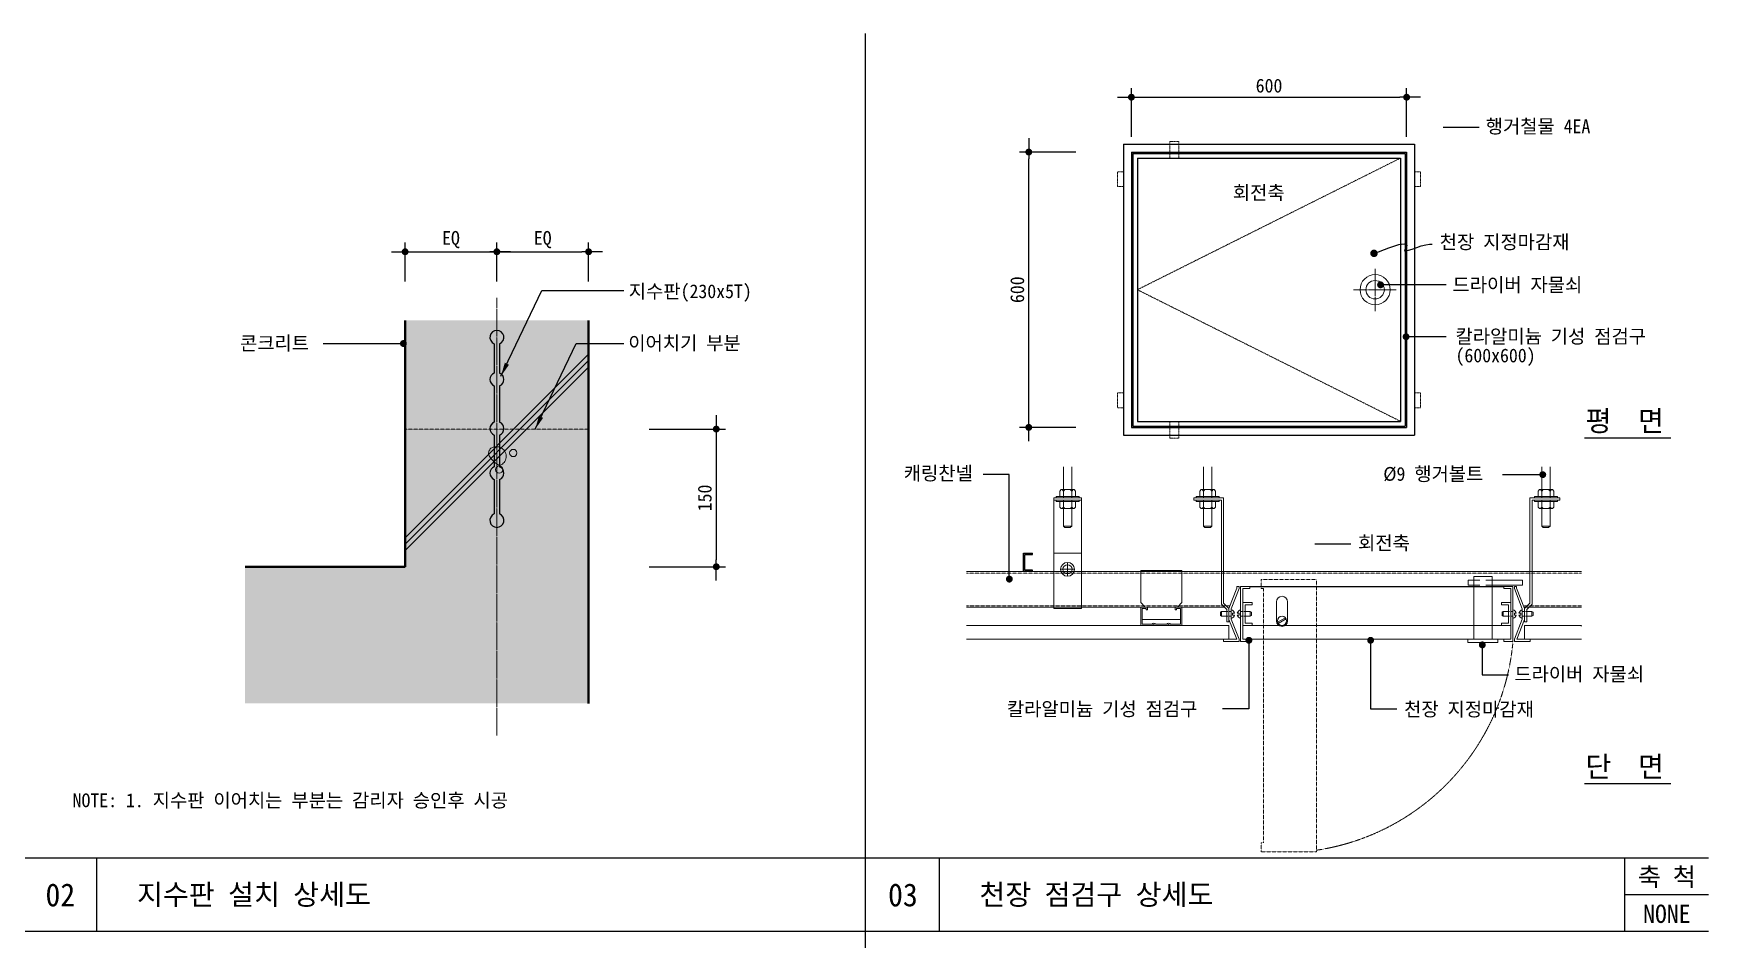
# Model space of a CAD drawing. Header units: millimetres. Extents: x 209 to 75467, y 6568 to 12199.
# Drawn here: x 37505 to 41156, y 10225 to 12199 of the extents above; entities that cross this region are included whole.
import ezdxf
from ezdxf.enums import TextEntityAlignment as Align

# ---------------------------------------------------------------- set-up
doc = ezdxf.new("R2010")
doc.units = ezdxf.units.MM
doc.header["$MEASUREMENT"] = 0
for name, pattern in [('CEN', [62, 60, -1, 0, -1]), ('HID', [2, 1.1, -0.9]), ('HIDDEN', [0.375, 0.25, -0.125])]:
    doc.linetypes.add(name, pattern=pattern)
doc.layers.get('0').update_dxf_attribs({"linetype": 'CONTINUOUS'})
for name, color, linetype, lineweight in [('A-CEXM-FINL', 6, 'CONTINUOUS', 20), ('A-CEXS-FRAM', 8, 'CONTINUOUS', 18), ('A-CNTL', 1, 'CEN', 15), ('A-CONC-LIN1', 2, 'CONTINUOUS', 40), ('A-DIMS', 7, 'CONTINUOUS', 25), ('A-DWXK-OPEN', 1, 'HID', 15), ('A-ELEV-LIN2', 7, 'CONTINUOUS', 25), ('A-ELEV-LIN3', 8, 'CONTINUOUS', 18), ('A-MKXS-LEAD', 7, 'CONTINUOUS', 25), ('A-MKXS-TEXT1', 3, 'CONTINUOUS', 25), ('A-MKXX-SYMB', 7, 'CONTINUOUS', 25), ('A-XXXX-HATC', 8, 'CONTINUOUS', 18), ('A-XXXX-HID', 8, 'HIDDEN', 18), ('A-XXXX-STL', 3, 'CONTINUOUS', 25), ('A-XXXX-SYMB', 7, 'CONTINUOUS', 25), ('A-XXXX-TABL', 7, 'CONTINUOUS', 25), ('A-XXXX-TXT1', 3, 'CONTINUOUS', 25)]:
    doc.layers.add(name, color=color, linetype=linetype, lineweight=lineweight)
doc.layers.add('A-XXXX-SOLD', color=252, linetype='CONTINUOUS')
doc.layers.add('CA-ANNO-TEXT', color=3, linetype='CONTINUOUS')
doc.styles.add('HY울릉도L', font='H2GTRE.TTF')
doc.styles.add('돋움체', font='')
doc.styles.get('돋움체').set_extended_font_data('DotumChe')
doc.dimstyles.new('CDIM', dxfattribs={"dimtxt": 3, "dimasz": 1.5, "dimexe": 2, "dimexo": 1, "dimgap": 1, "dimtad": 1, "dimdec": 0, "dimrnd": 0.5, "dimzin": 0, "dimdsep": 32, "dimlunit": 6, "dimtxsty": 'HY울릉도L', "dimblk1": '_CIDOT', "dimblk2": '_CIDOT', "dimsah": 1, "dimcen": 5.5, "dimclrd": 2, "dimclre": 2, "dimclrt": 7, "dimadec": 0, "dimazin": 0, "dimtfac": 1, "dimtdec": 0, "dimtix": 1, "dimtmove": 2, "dimatfit": 1, "dimldrblk": '_CIDOT', "dimfxl": 1, "dimtolj": 1, "dimtzin": 0, "dimlwd": -1, "dimarcsym": 0})

# ---------------------------------------------------------------- blocks, each defined once
blk = doc.blocks.new('_CIDOT')
at = {"color": 0, "linetype": 'ByBlock'}
blk.add_line((2, 0), (-1, 0), dxfattribs=at)
at = {"color": 0, "linetype": 'ByBlock', "const_width": 0.5}
blk.add_lwpolyline([(-0.25, 0, 1), (0.25, 0, 1)], format="xyb", close=True, dxfattribs=at)
blk = doc.blocks.new('*D159')
at = {"layer": 'A-DIMS', "lineweight": -2, "transparency": 16777216}
for p, q in [((38315.3, 11658.7), (38315.3, 11743.2)), ((38515.3, 11658.7), (38515.3, 11743.2))]:
    blk.add_line(p, q, dxfattribs=at)
at = {"layer": 'A-DIMS', "transparency": 16777216}
blk.add_line((38330.3, 11723.2), (38500.3, 11723.2), dxfattribs=at)
at = {"layer": 'A-DIMS', "transparency": 16777216, "xscale": 15, "yscale": 15, "zscale": 15, "rotation": 180}
blk.add_blockref('_CIDOT', (38315.3, 11723.2), dxfattribs=at)
at = {"layer": 'A-DIMS', "transparency": 16777216, "xscale": 15, "yscale": 15, "zscale": 15}
blk.add_blockref('_CIDOT', (38515.3, 11723.2), dxfattribs=at)
at = {"layer": 'A-DIMS', "color": 3, "transparency": 16777216, "insert": (38415.3, 11749.6), "char_height": 30, "attachment_point": 5, "style": '돋움체'}
blk.add_mtext('\\A1;EQ', dxfattribs=at)
blk = doc.blocks.new('*D160')
at = {"layer": 'A-DIMS', "lineweight": -2, "transparency": 16777216}
for p, q in [((38515.3, 11658.7), (38515.3, 11743.2)), ((38715.3, 11658.7), (38715.3, 11743.2))]:
    blk.add_line(p, q, dxfattribs=at)
at = {"layer": 'A-DIMS', "transparency": 16777216}
blk.add_line((38530.3, 11723.2), (38700.3, 11723.2), dxfattribs=at)
at = {"layer": 'A-DIMS', "transparency": 16777216, "xscale": 15, "yscale": 15, "zscale": 15, "rotation": 180}
blk.add_blockref('_CIDOT', (38515.3, 11723.2), dxfattribs=at)
at = {"layer": 'A-DIMS', "transparency": 16777216, "xscale": 15, "yscale": 15, "zscale": 15}
blk.add_blockref('_CIDOT', (38715.3, 11723.2), dxfattribs=at)
at = {"layer": 'A-DIMS', "color": 3, "transparency": 16777216, "insert": (38615.3, 11749.6), "char_height": 30, "attachment_point": 5, "style": '돋움체'}
blk.add_mtext('\\A1;EQ', dxfattribs=at)
blk = doc.blocks.new('*D161')
at = {"layer": 'A-DIMS', "lineweight": -2, "transparency": 16777216}
for p, q in [((38847.2, 11336.8), (39013.6, 11336.8)), ((38847.2, 11036.8), (39013.6, 11036.8))]:
    blk.add_line(p, q, dxfattribs=at)
at = {"layer": 'A-DIMS', "transparency": 16777216}
blk.add_line((38993.6, 11321.8), (38993.6, 11051.8), dxfattribs=at)
at = {"layer": 'A-DIMS', "transparency": 16777216, "xscale": 15, "yscale": 15, "zscale": 15}
for p, rotation in [((38993.6, 11336.8), 90), ((38993.6, 11036.8), 270)]:
    blk.add_blockref('_CIDOT', p, dxfattribs=dict(at, rotation=rotation))
at = {"layer": 'A-DIMS', "color": 3, "transparency": 16777216, "insert": (38968.6, 11186.8), "char_height": 30, "attachment_point": 5, "rotation": 90, "style": '돋움체'}
blk.add_mtext('\\A1;150', dxfattribs=at)
blk = doc.blocks.new('*D162')
at = {"layer": 'A-DIMS', "lineweight": -2, "transparency": 16777216}
for p, q in [((39898.5, 11973.3), (39898.5, 12080)), ((40498.5, 11973.3), (40498.5, 12080))]:
    blk.add_line(p, q, dxfattribs=at)
at = {"layer": 'A-DIMS', "transparency": 16777216}
blk.add_line((39913.5, 12060), (40483.5, 12060), dxfattribs=at)
at = {"layer": 'A-DIMS', "transparency": 16777216, "xscale": 15, "yscale": 15, "zscale": 15, "rotation": 180}
blk.add_blockref('_CIDOT', (39898.5, 12060), dxfattribs=at)
at = {"layer": 'A-DIMS', "transparency": 16777216, "xscale": 15, "yscale": 15, "zscale": 15}
blk.add_blockref('_CIDOT', (40498.5, 12060), dxfattribs=at)
at = {"layer": 'A-DIMS', "color": 3, "transparency": 16777216, "insert": (40198.5, 12085), "char_height": 30, "attachment_point": 5, "style": '돋움체'}
blk.add_mtext('\\A1;600', dxfattribs=at)
blk = doc.blocks.new('*D163')
at = {"layer": 'A-DIMS', "lineweight": -2, "transparency": 16777216}
for p, q in [((39777.5, 11940.5), (39654.8, 11940.5)), ((39777.5, 11340.5), (39654.8, 11340.5))]:
    blk.add_line(p, q, dxfattribs=at)
at = {"layer": 'A-DIMS', "transparency": 16777216}
blk.add_line((39674.8, 11355.5), (39674.8, 11925.5), dxfattribs=at)
at = {"layer": 'A-DIMS', "transparency": 16777216, "xscale": 15, "yscale": 15, "zscale": 15}
for p, rotation in [((39674.8, 11940.5), 90), ((39674.8, 11340.5), 270)]:
    blk.add_blockref('_CIDOT', p, dxfattribs=dict(at, rotation=rotation))
at = {"layer": 'A-DIMS', "color": 3, "transparency": 16777216, "insert": (39649.8, 11640.5), "char_height": 30, "attachment_point": 5, "rotation": 90, "style": '돋움체'}
blk.add_mtext('\\A1;600', dxfattribs=at)

msp = doc.modelspace()

# ---------------------------------------------------------------- hatches: boundary and pattern name
at = {"layer": 'A-XXXX-SOLD'}
msp.add_hatch(color=256, dxfattribs=at).paths.add_polyline_path([(38715.3, 10739.1), (37966.6, 10739.1), (37966.6, 11036.8), (38315.3, 11036.8), (38315.3, 11573.6), (38715.3, 11573.6)])

# ---------------------------------------------------------------- linework, layer by layer
at = {"layer": 'A-CEXM-FINL'}
for p, q in [((40034.5, 11186.7), (40034.5, 11181.7)), ((40034.5, 11186.7), (40099.6, 11186.7)), ((40034.5, 11181.7), (40094.6, 11181.7)), ((40094.6, 10955.2), (40094.6, 11181.7)), ((40099.6, 10957.3), (40099.6, 11186.7)), ((40767, 10957.3), (40767, 11186.7)), ((40832.1, 11186.7), (40767, 11186.7)), ((40772, 10955.2), (40772, 11181.7)), ((40832.1, 11181.7), (40772, 11181.7)), ((40832.1, 11186.7), (40832.1, 11181.7)), ((40128.3, 10994.1), (40133.3, 10994.1)), ((40128.3, 10989.8), (40128.3, 10994.1)), ((40133.3, 10989.1), (40133.3, 10994.1)), ((40136.3, 10994.1), (40156.4, 10994.1)), ((40136.3, 10873.7), (40136.3, 10994.1)), ((40156.4, 10994.1), (40156.4, 10989.1)), ((40632.3, 11007.7), (40632.3, 10996.6)), ((40632.3, 11007.7), (40657.9, 11007.7)), ((40632.3, 10996.6), (40657.9, 10996.6)), ((40644.6, 11015.5), (40684.7, 11015.5)), ((40644.6, 10878.7), (40644.6, 11015.5)), ((40671.2, 11007.7), (40750.8, 11007.7)), ((40671.2, 10996.6), (40750.8, 10996.6)), ((40684.7, 10878.7), (40684.7, 11015.5)), ((40710.2, 10994.1), (40710.2, 10989.1)), ((40710.2, 10994.1), (40730.3, 10994.1)), ((40730.3, 10994.1), (40710.2, 10994.1)), ((40730.3, 10873.7), (40730.3, 10994.1)), ((40738.3, 10994.1), (40733.3, 10994.1)), ((40733.3, 10989.1), (40733.3, 10994.1)), ((40733.3, 10994.1), (40738.3, 10994.1)), ((40738.3, 10989.8), (40738.3, 10994.1)), ((40750.8, 11007.7), (40750.8, 10996.6)), ((40106.2, 10943.6), (40094.6, 10955.2)), ((40111.2, 10945.7), (40099.6, 10957.3)), ((40111.2, 10945.7), (40128.3, 10989.8)), ((40116.2, 10944.9), (40133.3, 10989.1)), ((40156.4, 10989.1), (40141.3, 10989.1)), ((40141.3, 10878.7), (40141.3, 10989.1)), ((40141.3, 10959), (40161.4, 10959)), ((40146.3, 10954), (40161.4, 10954)), ((40146.3, 10913.8), (40146.3, 10954)), ((40161.4, 10959), (40161.4, 10954)), ((40725.3, 10959), (40705.2, 10959)), ((40705.2, 10959), (40705.2, 10954)), ((40720.2, 10954), (40705.2, 10954)), ((40710.2, 10989.1), (40725.3, 10989.1)), ((40720.2, 10913.8), (40720.2, 10954)), ((40725.3, 10878.7), (40725.3, 10989.1)), ((40750.3, 10944.9), (40733.3, 10989.1)), ((40755.4, 10945.7), (40738.3, 10989.8)), ((40755.4, 10945.7), (40767, 10957.3)), ((40760.4, 10943.6), (40772, 10955.2)), ((40094.9, 10939), (40092.4, 10937.5)), ((40092.4, 10937.5), (40092.4, 10930.4)), ((40094.9, 10928.9), (40092.4, 10930.4)), ((40094.9, 10939), (40094.9, 10928.9)), ((40108.9, 10939), (40094.9, 10939)), ((40108.9, 10928.9), (40094.9, 10928.9)), ((40106.2, 10916.6), (40106.2, 10943.6)), ((40111.2, 10916.6), (40111.2, 10945.7)), ((40128.1, 10878.7), (40111.2, 10922.1)), ((40116.2, 10939), (40112.4, 10939)), ((40112.4, 10928.9), (40116.2, 10928.9)), ((40116.2, 10922.9), (40116.2, 10944.9)), ((40133.3, 10878.7), (40116.2, 10922.9)), ((40119.2, 10935.6), (40119.2, 10931.6)), ((40123.3, 10935.6), (40119.2, 10935.6)), ((40123.3, 10931.6), (40119.2, 10931.6)), ((40129.2, 10935.6), (40133.3, 10935.6)), ((40129.2, 10931.6), (40133.3, 10931.6)), ((40133.3, 10935.6), (40133.3, 10931.6)), ((40136.3, 10939), (40140.1, 10939)), ((40140.1, 10928.9), (40136.3, 10928.9)), ((40143.7, 10939), (40157.6, 10939)), ((40143.7, 10928.9), (40157.6, 10928.9)), ((40157.6, 10939), (40160.1, 10937.5)), ((40157.6, 10939), (40157.6, 10928.9)), ((40157.6, 10928.9), (40160.1, 10930.4)), ((40160.1, 10937.5), (40160.1, 10930.4)), ((40709, 10939), (40706.5, 10937.5)), ((40706.5, 10937.5), (40706.5, 10930.4)), ((40709, 10928.9), (40706.5, 10930.4)), ((40709, 10939), (40709, 10928.9)), ((40722.9, 10939), (40709, 10939)), ((40722.9, 10928.9), (40709, 10928.9)), ((40730.3, 10939), (40726.5, 10939)), ((40726.5, 10928.9), (40730.3, 10928.9)), ((40733.3, 10935.6), (40733.3, 10931.6)), ((40737.3, 10935.6), (40733.3, 10935.6)), ((40737.3, 10931.6), (40733.3, 10931.6)), ((40733.3, 10878.7), (40750.3, 10922.9)), ((40738.5, 10878.7), (40755.4, 10922.1)), ((40743.3, 10935.6), (40747.3, 10935.6)), ((40743.3, 10931.6), (40747.3, 10931.6)), ((40747.3, 10935.6), (40747.3, 10931.6)), ((40750.3, 10922.9), (40750.3, 10944.9)), ((40750.3, 10939), (40754.2, 10939)), ((40754.2, 10928.9), (40750.3, 10928.9)), ((40755.4, 10916.6), (40755.4, 10945.7)), ((40757.7, 10939), (40771.6, 10939)), ((40757.7, 10928.9), (40771.6, 10928.9)), ((40760.4, 10916.6), (40760.4, 10943.6)), ((40771.6, 10939), (40774.2, 10937.5)), ((40771.6, 10939), (40771.6, 10928.9)), ((40771.6, 10928.9), (40774.2, 10930.4)), ((40774.2, 10937.5), (40774.2, 10930.4)), ((39538.9, 10908.8), (40111.2, 10908.8)), ((40106.2, 10916.6), (40111.2, 10916.6)), ((40111.2, 10878.7), (40111.2, 10908.8)), ((40141.3, 10908.8), (40725.3, 10908.8)), ((40141.3, 10908.8), (40161.4, 10908.8)), ((40146.3, 10913.8), (40161.4, 10913.8)), ((40161.4, 10908.8), (40161.4, 10913.8)), ((40720.2, 10913.8), (40705.2, 10913.8)), ((40705.2, 10908.8), (40705.2, 10913.8)), ((40725.3, 10908.8), (40705.2, 10908.8)), ((40760.4, 10916.6), (40755.4, 10916.6)), ((40755.4, 10908.8), (40879.8, 10908.8)), ((40755.4, 10878.7), (40755.4, 10908.8)), ((39538.9, 10878.7), (40111.2, 10878.7)), ((40085.7, 10878.7), (40086.1, 10879.1)), ((40099.2, 10873.7), (40099.2, 10878.7)), ((40099.2, 10873.7), (40133.3, 10873.7)), ((40128.1, 10878.7), (40111.2, 10878.7)), ((40133.3, 10873.7), (40133.3, 10878.7)), ((40136.3, 10873.7), (40156.4, 10873.7)), ((40141.3, 10878.7), (40156.4, 10878.7)), ((40156.4, 10878.7), (40725.3, 10878.7)), ((40156.4, 10873.7), (40156.4, 10878.7)), ((40631.7, 10878.7), (40631.7, 10872.1)), ((40631.7, 10872.1), (40697.6, 10872.1)), ((40697.6, 10878.7), (40697.6, 10872.1)), ((40710.2, 10873.7), (40710.2, 10878.7)), ((40725.3, 10878.7), (40710.2, 10878.7)), ((40730.3, 10873.7), (40710.2, 10873.7)), ((40733.3, 10873.7), (40733.3, 10878.7)), ((40767.4, 10873.7), (40733.3, 10873.7)), ((40755.4, 10878.7), (40738.5, 10878.7)), ((40755.4, 10878.7), (40879.8, 10878.7)), ((40767.4, 10873.7), (40767.4, 10878.7))]:
    msp.add_line(p, q, dxfattribs=at)
for centre, start, end in [((40113.8, 10933.6), 11.9888, 75.6362), ((40113.8, 10933.6), 284.3638, 348.0112), ((40138.7, 10933.6), 104.3638, 168.0112), ((40138.7, 10933.6), 191.9888, 255.6362), ((40727.9, 10933.6), 11.9888, 75.6362), ((40727.9, 10933.6), 284.3638, 348.0112), ((40752.7, 10933.6), 104.3638, 168.0112), ((40752.7, 10933.6), 191.9888, 255.6362)]:
    msp.add_arc(centre, 9.66, start, end, dxfattribs=at)
at = {"layer": 'A-CEXS-FRAM'}
for p, q in [((39750.3, 11186.7), (39750.3, 11254.3)), ((39768.4, 11186.7), (39768.4, 11254.3)), ((40055.5, 11186.7), (40055.5, 11254.3)), ((40073.6, 11186.7), (40073.6, 11254.3)), ((40793, 11186.7), (40793, 11254.3)), ((40811, 11186.7), (40811, 11254.3)), ((39729.2, 10946), (39729.2, 11186.7)), ((39729.2, 11186.7), (39789.4, 11186.7)), ((39729.2, 11181.7), (39789.4, 11181.7)), ((39734.2, 11189.8), (39784.4, 11189.8)), ((39734.2, 11186.7), (39734.2, 11189.8)), ((39734.2, 11178.7), (39734.2, 11181.7)), ((39784.4, 11178.7), (39734.2, 11178.7)), ((39742.3, 11201.8), (39745.3, 11204.8)), ((39742.3, 11189.8), (39742.3, 11201.8)), ((39742.3, 11178.7), (39742.3, 11166.7)), ((39745.3, 11204.8), (39773.4, 11204.8)), ((39747.3, 11204.8), (39750.3, 11201.8)), ((39750.3, 11201.8), (39753.3, 11204.8)), ((39750.3, 11181.7), (39750.3, 11125.5)), ((39765.3, 11204.8), (39768.3, 11201.8)), ((39768.3, 11201.8), (39771.3, 11204.8)), ((39768.4, 11125.5), (39768.4, 11181.7)), ((39784.4, 11186.7), (39784.4, 11189.8)), ((39784.4, 11178.7), (39784.4, 11181.7)), ((39789.4, 11186.7), (39789.4, 10946)), ((40039.5, 11186.7), (40039.5, 11189.8)), ((40039.5, 11189.8), (40089.6, 11189.8)), ((40039.5, 11178.7), (40039.5, 11181.7)), ((40089.6, 11178.7), (40039.5, 11178.7)), ((40047.5, 11201.8), (40050.5, 11204.8)), ((40047.5, 11189.8), (40047.5, 11201.8)), ((40047.5, 11178.7), (40047.5, 11166.7)), ((40050.5, 11204.8), (40078.6, 11204.8)), ((40052.5, 11204.8), (40055.5, 11201.8)), ((40055.5, 11201.8), (40058.5, 11204.8)), ((40055.5, 11181.7), (40055.5, 11125.5)), ((40070.6, 11204.8), (40073.6, 11201.8)), ((40073.6, 11201.8), (40076.6, 11204.8)), ((40073.6, 11125.5), (40073.6, 11181.7)), ((40078.6, 11204.8), (40081.6, 11201.8)), ((40081.6, 11201.8), (40081.6, 11189.8)), ((40081.6, 11166.7), (40081.6, 11178.7)), ((40089.6, 11186.7), (40089.6, 11189.8)), ((40089.6, 11178.7), (40089.6, 11181.7)), ((40776.9, 11186.7), (40776.9, 11189.8)), ((40827.1, 11189.8), (40776.9, 11189.8)), ((40776.9, 11178.7), (40776.9, 11181.7)), ((40776.9, 11178.7), (40827.1, 11178.7)), ((40788, 11204.8), (40785, 11201.8)), ((40785, 11201.8), (40785, 11189.8)), ((40785, 11166.7), (40785, 11178.7)), ((40816.1, 11204.8), (40788, 11204.8)), ((40793, 11201.8), (40790, 11204.8)), ((40796, 11204.8), (40793, 11201.8)), ((40793, 11125.5), (40793, 11181.7)), ((40811, 11201.8), (40808, 11204.8)), ((40814.1, 11204.8), (40811, 11201.8)), ((40811, 11181.7), (40811, 11125.5)), ((40819.1, 11201.8), (40816.1, 11204.8)), ((40819.1, 11189.8), (40819.1, 11201.8)), ((40819.1, 11178.7), (40819.1, 11166.7)), ((40827.1, 11186.7), (40827.1, 11189.8)), ((40827.1, 11178.7), (40827.1, 11181.7)), ((39742.3, 11166.7), (39745.3, 11163.7)), ((39745.3, 11163.7), (39773.4, 11163.7)), ((39750.3, 11166.7), (39747.3, 11163.7)), ((39753.3, 11163.7), (39750.3, 11166.7)), ((39768.3, 11166.6), (39765.3, 11163.6)), ((39771.3, 11163.6), (39768.3, 11166.6)), ((40047.5, 11166.7), (40050.5, 11163.7)), ((40050.5, 11163.7), (40078.6, 11163.7)), ((40055.5, 11166.7), (40052.5, 11163.7)), ((40058.5, 11163.7), (40055.5, 11166.7)), ((40073.6, 11166.6), (40070.6, 11163.6)), ((40076.6, 11163.6), (40073.6, 11166.6)), ((40078.6, 11163.7), (40081.6, 11166.7)), ((40788, 11163.7), (40785, 11166.7)), ((40816.1, 11163.7), (40788, 11163.7)), ((40790, 11163.6), (40793, 11166.6)), ((40793, 11166.6), (40796, 11163.6)), ((40808, 11163.7), (40811, 11166.7)), ((40811, 11166.7), (40814.1, 11163.7)), ((40819.1, 11166.7), (40816.1, 11163.7)), ((39750.3, 11125.5), (39753.3, 11122.5)), ((39750.3, 11125.5), (39768.4, 11125.5)), ((39753.3, 11122.5), (39765.3, 11122.5)), ((39765.3, 11122.5), (39768.4, 11125.5)), ((40055.5, 11125.5), (40073.6, 11125.5)), ((40055.5, 11125.5), (40058.5, 11122.5)), ((40058.5, 11122.5), (40070.6, 11122.5)), ((40070.6, 11122.5), (40073.6, 11125.5)), ((40796, 11122.5), (40793, 11125.5)), ((40811, 11125.5), (40793, 11125.5)), ((40808, 11122.5), (40796, 11122.5)), ((40811, 11125.5), (40808, 11122.5)), ((39729.2, 11066.4), (39789.4, 11066.4)), ((39744.3, 11031.2), (39774.4, 11031.2)), ((39759.3, 11016.2), (39759.3, 11046.3)), ((39918.7, 11028.7), (40008.7, 11028.7)), ((39918.7, 10958.7), (39918.7, 11028.7)), ((40008.7, 11028.7), (40008.7, 10958.7)), ((40879.8, 11026.2), (39538.9, 11026.2)), ((39928.7, 10948.7), (39918.7, 10958.7)), ((40008.7, 10958.7), (39998.7, 10948.7)), ((39538.9, 10949), (40100.8, 10949)), ((39789.4, 10946), (39729.2, 10946)), ((40754.1, 10949), (40879.8, 10949))]:
    msp.add_line(p, q, dxfattribs=at)
at = {"layer": 'A-CEXS-FRAM', "linetype": 'HIDDEN'}
for p, q in [((40879.8, 11023.2), (39538.9, 11023.2)), ((39538.9, 10952), (40113.6, 10952)), ((40752.9, 10952), (40879.8, 10952))]:
    msp.add_line(p, q, dxfattribs=at)
at = {"layer": 'A-CEXS-FRAM'}
for points in [[(39983.7, 10911.7), (40005.7, 10911.7), (40005.7, 10945.7), (39996.7, 10945.7), (39996.7, 10942.7), (39993.7, 10942.7), (39993.7, 10948.7), (40008.7, 10948.7), (40008.7, 10908.7), (39918.7, 10908.7), (39918.7, 10948.7), (39933.7, 10948.7), (39933.7, 10942.7), (39930.7, 10942.7), (39930.7, 10945.7), (39921.7, 10945.7), (39921.7, 10911.7), (39943.7, 10911.7)], [(39921.7, 10921.7), (40005.7, 10921.7)], [(39998.7, 10948.7), (39928.7, 10948.7)], [(39928.7, 10948.7), (39998.7, 10948.7)], [(39951.7, 10911.7), (39975.7, 10911.7)]]:
    msp.add_lwpolyline(points, dxfattribs=at)
for radius in [15, 10]:
    msp.add_circle((39759.3, 11031.2), radius, dxfattribs=at)
for centre, radius, start, end in [((39947.7, 10908.7), 5, 36.8699, 143.1301), ((39947.7, 10908.7), 2, 0, 180), ((39979.7, 10908.7), 5, 36.8699, 143.1301), ((39979.7, 10908.7), 2, 0, 180)]:
    msp.add_arc(centre, radius, start, end, dxfattribs=at)
at = {"layer": 'A-CNTL'}
for p, q in [((40429.8, 11686.1), (40429.8, 11593.6)), ((38515.3, 10668.9), (38515.3, 11622.7)), ((40475.4, 11640.5), (40382.9, 11640.5))]:
    msp.add_line(p, q, dxfattribs=at)
at = {"layer": 'A-CONC-LIN1'}
for p, q in [((38315.3, 11573.6), (38315.3, 11036.8)), ((38715.3, 11573.6), (38715.3, 10739.1)), ((37966.6, 11036.8), (38315.3, 11036.8))]:
    msp.add_line(p, q, dxfattribs=at)
at = {"layer": 'A-DWXK-OPEN'}
for p, q in [((40485.4, 11927.5), (39911.5, 11640.5)), ((39911.5, 11640.5), (40485.4, 11353.6))]:
    msp.add_line(p, q, dxfattribs=at)
at = {"layer": 'A-ELEV-LIN2'}
for p, q in [((39881.4, 11957.6), (39881.4, 11323.5)), ((39881.4, 11957.6), (40515.5, 11957.6)), ((39898.5, 11940.5), (39898.5, 11340.5)), ((39898.5, 11940.5), (40498.5, 11940.5)), ((40498.5, 11940.5), (40498.5, 11340.5)), ((40515.5, 11957.6), (40515.5, 11323.5)), ((39901.5, 11937.5), (39901.5, 11343.5)), ((39901.5, 11937.5), (40495.5, 11937.5)), ((39911.5, 11927.5), (39911.5, 11353.6)), ((39911.5, 11927.5), (40485.4, 11927.5)), ((40485.4, 11927.5), (40485.4, 11353.6)), ((40495.5, 11937.5), (40495.5, 11343.5)), ((39881.4, 11323.5), (40515.5, 11323.5)), ((39898.5, 11340.5), (40498.5, 11340.5)), ((39901.5, 11343.5), (40495.5, 11343.5)), ((39911.5, 11353.6), (40485.4, 11353.6)), ((40156.4, 10994.1), (40710.2, 10994.1))]:
    msp.add_line(p, q, dxfattribs=at)
at = {"layer": 'A-ELEV-LIN3'}
for p, q in [((39773.4, 11204.8), (39776.4, 11201.8)), ((39776.4, 11201.8), (39776.4, 11189.8)), ((39776.4, 11166.7), (39776.4, 11178.7)), ((39773.4, 11163.7), (39776.4, 11166.7)), ((40214.8, 10918.9), (40214.8, 10960.4)), ((40238.9, 10918.9), (40238.9, 10960.4)), ((40217.2, 10916.1), (40234.4, 10925.5)), ((40218.5, 10913.4), (40236, 10923))]:
    msp.add_line(p, q, dxfattribs=at)
for centre, radius in [((40429.8, 11640.5), 32.9), ((40429.8, 11640.5), 20.1), ((40226.9, 10918.9), 10)]:
    msp.add_circle(centre, radius, dxfattribs=at)
for centre, start, end in [((40226.9, 10960.4), 0, 180), ((40226.9, 10918.9), 180, 0)]:
    msp.add_arc(centre, 12, start, end, dxfattribs=at)
at = {"layer": 'A-MKXS-LEAD'}
for p, q in [((40656.4, 11993.7), (40577.8, 11993.7)), ((40584.7, 11651.1), (40441.6, 11651.1)), ((38524.2, 11452), (38613.3, 11638.8)), ((38613.3, 11638.8), (38791.9, 11638.8)), ((38136.4, 11523.2), (38311.5, 11523.2)), ((38598.8, 11336.4), (38687.9, 11523.2)), ((38687.9, 11523.2), (38791.9, 11523.2)), ((40584.7, 11538), (40497.3, 11538)), ((39632.4, 11237.6), (39575.1, 11237.6)), ((39632.4, 11009.9), (39632.4, 11237.6)), ((40707.8, 11237.6), (40795.2, 11237.6)), ((40376.6, 11086.3), (40298, 11086.3)), ((40154.7, 10876.6), (40154.7, 10727.2)), ((40419.9, 10876.6), (40419.9, 10727.2)), ((40663.4, 10866.6), (40663.4, 10801.3)), ((40663.4, 10801.3), (40720.7, 10801.3)), ((40154.7, 10727.2), (40097.3, 10727.2)), ((40419.9, 10727.2), (40477.2, 10727.2))]:
    msp.add_line(p, q, dxfattribs=at)
for points in [[(40529.7, 11881.6, 0, 10, 0), (40541.6, 11909.2, 0, 0, 0), (40577.8, 11993.7, 0, 0, 0)], [(39998.5, 11928.2, 0, 10, 0), (40010.3, 11900.6, 0, 0, 0), (40031.8, 11850.6, 0, 0, 0), (40110.4, 11850.6, 0, 0, 0)], [(38524.2, 11452, 10, 10, 0), (38524.2, 11452, 0, 10, 0), (38537.1, 11479.1, 10, 10, 0)], [(38598.8, 11336.4, 10, 10, 0), (38598.8, 11336.4, 0, 10, 0), (38611.7, 11363.5, 10, 10, 0)], [(40229.9, 10927.5, 0, 10, 0), (40241.8, 10955.2, 0, 0, 0), (40298, 11086.3, 0, 0, 0)]]:
    msp.add_lwpolyline(points, format="xyseb", dxfattribs=at)
for points, const_width in [([(40423.3, 11720.2, 1), (40431.6, 11719.3, 1)], 8), ([(40441.6, 11647.4, -1), (40441.6, 11654.9, -1)], 7.5), ([(40497.3, 11534.3, -1), (40497.3, 11541.8, -1)], 7.5), ([(38311.5, 11519.5, 1), (38311.5, 11527, 1)], 7.5), ([(40795.2, 11233.8, 1), (40795.2, 11241.3, 1)], 7.5), ([(39636.2, 11009.9, -1), (39628.7, 11009.9, -1)], 7.5), ([(40150.9, 10876.6, -1), (40158.4, 10876.6, -1)], 7.5), ([(40423.7, 10876.6, 1), (40416.2, 10876.6, 1)], 7.5), ([(40667.2, 10866.6, 1), (40659.7, 10866.6, 1)], 7.5)]:
    msp.add_lwpolyline(points, format="xyb", close=True, dxfattribs=dict(at, const_width=const_width))
msp.add_lwpolyline([(40427.4, 11719.7), (40460, 11732), (40481.2, 11738.7), (40493.3, 11740.8), (40498.4, 11739.7), (40498.8, 11736.4), (40496.7, 11732.1), (40494.2, 11728), (40493.5, 11725.3), (40496.4, 11724.9), (40502.4, 11726.4), (40510.7, 11729.1), (40520.4, 11732.5), (40530.4, 11735.8), (40540, 11738.5), (40548.3, 11740), (40554.2, 11739.5)], dxfattribs=at)
at = {"layer": 'A-MKXX-SYMB'}
for p, q in [((40886.4, 11317.9), (41074.1, 11317.9)), ((40886.4, 10564.6), (41074.1, 10564.6))]:
    msp.add_line(p, q, dxfattribs=at)
at = {"layer": 'A-XXXX-HATC'}
for p, q in [((38315.3, 11100), (38715.3, 11500)), ((38315.3, 11086), (38715.3, 11486)), ((38315.3, 11072.1), (38715.3, 11472.1)), ((40879.8, 10907.1), (40878.1, 10908.8))]:
    msp.add_line(p, q, dxfattribs=at)
msp.add_lwpolyline([(38506.2, 11268.5, -0.031592), (38499.9, 11276.2, -0.063068), (38497.5, 11280.6, -0.143064), (38497.1, 11285.1, -0.088364), (38499.7, 11291.7, -0.168377), (38506.1, 11297, -0.122844), (38517.3, 11298.2, -0.104635), (38524.9, 11295.6, -0.092731), (38531.6, 11289.5, -0.151395), (38535.9, 11277.7, -0.160961), (38532.7, 11266.4, -0.114238), (38525, 11259.1, -0.225001), (38519.5, 11258.6, -0.071242), (38513.9, 11261.7, -0.044229)], format="xyb", close=True, dxfattribs=at)
for centre in [(38551.1, 11284.7), (38520.5, 11248.5)]:
    msp.add_circle(centre, 7.9, dxfattribs=at)
at = {"layer": 'A-XXXX-HID', "ltscale": 0.2}
for p, q in [((39982, 11963.7), (40002.1, 11963.7)), ((39982, 11927.5), (39982, 11963.7)), ((40002.1, 11927.5), (40002.1, 11963.7)), ((39868.2, 11865.1), (39868.2, 11897.6)), ((39868.2, 11897.6), (39881.4, 11897.6)), ((39881.4, 11897.6), (39881.4, 11865.1)), ((40515.5, 11897.6), (40515.5, 11865.1)), ((40528.8, 11897.6), (40515.5, 11897.6)), ((40528.8, 11865.1), (40528.8, 11897.6)), ((39881.4, 11865.1), (39868.2, 11865.1)), ((40515.5, 11865.1), (40528.8, 11865.1)), ((39868.2, 11416), (39868.2, 11383.4)), ((39881.4, 11416), (39868.2, 11416)), ((39881.4, 11383.4), (39881.4, 11416)), ((40515.5, 11383.4), (40515.5, 11416)), ((40515.5, 11416), (40528.8, 11416)), ((40528.8, 11416), (40528.8, 11383.4)), ((39868.2, 11383.4), (39881.4, 11383.4)), ((40528.8, 11383.4), (40515.5, 11383.4)), ((39982, 11353.6), (39982, 11317.3)), ((40002.1, 11353.6), (40002.1, 11317.3)), ((39982, 11317.3), (40002.1, 11317.3))]:
    msp.add_line(p, q, dxfattribs=at)
at = {"layer": 'A-XXXX-HID'}
for p, q in [((38315.3, 11336.8), (38715.3, 11336.8)), ((40181.7, 11009.4), (40302.1, 11009.4)), ((40181.7, 10989.4), (40181.7, 11009.4)), ((40302.1, 11009.4), (40302.1, 10415.5)), ((40186.7, 10989.4), (40181.7, 10989.4)), ((40186.7, 10435.5), (40186.7, 10989.4)), ((40181.7, 10435.5), (40186.7, 10435.5)), ((40181.7, 10415.5), (40181.7, 10435.5)), ((40302.1, 10415.5), (40181.7, 10415.5))]:
    msp.add_line(p, q, dxfattribs=at)
msp.add_arc((40226.9, 10918.9), 505.4, 278.5621, 354.875, dxfattribs=at)
at = {"layer": 'A-XXXX-STL'}
for p, q in [((39663.1, 11026.2), (39663.1, 11066.4)), ((39663.1, 11066.4), (39683.2, 11066.4)), ((39683.2, 11063.3), (39683.2, 11066.4)), ((39666.2, 11029.2), (39666.2, 11063.3)), ((39666.2, 11063.3), (39683.2, 11063.3)), ((39683.2, 11029.2), (39666.2, 11029.2)), ((39683.2, 11026.2), (39683.2, 11029.2)), ((39683.2, 11026.2), (39663.1, 11026.2))]:
    msp.add_line(p, q, dxfattribs=at)
at = {"layer": 'A-XXXX-SYMB'}
for p, q in [((38509.3, 11522.8), (38509.3, 11458.9)), ((38521.3, 11522.8), (38521.3, 11458.9)), ((38509.3, 11430.9), (38509.3, 11351.8)), ((38521.3, 11430.9), (38521.3, 11351.8)), ((38509.3, 11323.8), (38509.3, 11254.8)), ((38521.3, 11323.8), (38521.3, 11254.8)), ((38509.3, 11226.8), (38509.3, 11151.8)), ((38521.3, 11226.8), (38521.3, 11151.8))]:
    msp.add_line(p, q, dxfattribs=at)
for centre, start, end in [((38515.3, 11536.8), 293.1986, 246.8014), ((38515.3, 11444.9), 113.1986, 246.8014), ((38515.3, 11444.9), 293.1986, 66.8014), ((38515.3, 11337.8), 113.1986, 246.8014), ((38515.3, 11337.8), 293.1986, 66.8014), ((38515.3, 11240.8), 113.1986, 246.8014), ((38515.3, 11240.8), 293.1986, 66.8014), ((38515.3, 11137.8), 113.1986, 66.8014)]:
    msp.add_arc(centre, 15.2, start, end, dxfattribs=at)
at = {"layer": 'A-XXXX-TABL'}
for p, q in [((39319.2, 6676.8), (39319.2, 12198.8)), ((39319.2, 6676.8), (39319.2, 12198.8)), ((33809, 10402.8), (41156.5, 10402.8)), ((37642.5, 10402.8), (37642.5, 10242.8)), ((39479.2, 10402.8), (39479.2, 10242.8)), ((40973.4, 10402.8), (40973.4, 10242.8)), ((40973.4, 10322.8), (41156.5, 10322.8)), ((33809, 10242.8), (41156.5, 10242.8))]:
    msp.add_line(p, q, dxfattribs=at)

# ---------------------------------------------------------------- texts
at = {"layer": 'A-MKXS-TEXT1', "style": '돋움체'}
for s, p in [('행거철물 4EA', (40670.8, 11972.6)), ('회전축', (40119.5, 11828.1)), ('천장 지정마감재', (40570.6, 11720.5)), ('드라이버 자물쇠 ', (40598.4, 11627.2)), ('칼라알미늄 기성 점검구', (40605.1, 11514.8)), ('(600x600)', (40605.1, 11473.3)), ('캐링찬넬', (39402.2, 11216.6)), ('Ø9 행거볼트', (40447.6, 11215.2)), ('회전축', (40392.5, 11064.4)), ('드라이버 자물쇠 ', (40733.2, 10778.9)), ('칼라알미늄 기성 점검구', (39627.1, 10702.9)), ('천장 지정마감재', (40493, 10702.4))]:
    msp.add_text(s, height=30, dxfattribs=at).set_placement(p, align=Align.BOTTOM_LEFT)
for s, p in [('지수판(230x5T)', (38802.9, 11637.1)), ('콘크리트', (37955.3, 11524.1)), ('이어치기 부분', (38801.7, 11524.1)), (' NOTE: 1. 지수판 이어치는 부분는 감리자 승인후 시공', (37571.1, 10527.9))]:
    msp.add_text(s, height=30, dxfattribs=at).set_placement(p, align=Align.MIDDLE_LEFT)
for s, p in [('축 척', (41065.7, 10341.1)), ('NONE', (41065.7, 10260.6))]:
    msp.add_text(s, height=40, dxfattribs=at).set_placement(p, align=Align.CENTER)
for s, p in [('지수판 설치 상세도', (37730.9, 10300)), ('천장 점검구 상세도', (39567.2, 10300))]:
    msp.add_text(s, height=45, dxfattribs=at).set_placement(p)
at = {"layer": 'A-XXXX-TXT1', "style": '돋움체'}
for s, p in [('평  면', (40888.4, 11332.2)), ('단  면', (40888.4, 10578.9))]:
    msp.add_text(s, height=45, dxfattribs=at).set_placement(p)
at = {"layer": 'CA-ANNO-TEXT', "style": '돋움체'}
for s, p in [('02', (37531.4, 10296.8)), ('03', (39368.1, 10296.8))]:
    msp.add_text(s, height=50, dxfattribs=at).set_placement(p)

# ---------------------------------------------------------------- dimensions: what is measured, and where the dimension line sits
at = {"layer": 'A-DIMS'}
for base, p1, p2, angle, text, picture, middle in [((40498.5, 12060), (39898.5, 11963.3), (40498.5, 11963.3), 180, '600', '*D162', (40198.5, 12085)), ((39674.8, 11940.5), (39787.5, 11340.5), (39787.5, 11940.5), 270, '600', '*D163', (39649.8, 11640.5)), ((38993.6, 11036.8), (38837.2, 11336.8), (38837.2, 11036.8), 270, '150', '*D161', (38968.6, 11186.8))]:
    dim = msp.add_linear_dim(base=base, p1=p1, p2=p2, angle=angle, text=text, dimstyle='CDIM', override={"dimscale": 10, "dimtxsty": '돋움체', "dimclrd": 256, "dimclre": 256, "dimclrt": 3}, dxfattribs=at)
    dim.commit()
    dim.dimension.update_dxf_attribs({"geometry": picture, "text_midpoint": middle})
for base, p1, p2, picture, middle in [((38515.3, 11723.2), (38315.3, 11648.7), (38515.3, 11648.7), '*D159', (38415.3, 11749.6)), ((38715.3, 11723.2), (38515.3, 11648.7), (38715.3, 11648.7), '*D160', (38615.3, 11749.6))]:
    dim = msp.add_linear_dim(base=base, p1=p1, p2=p2, text='EQ', dimstyle='CDIM', override={"dimscale": 10, "dimtxsty": '돋움체', "dimclrd": 256, "dimclre": 256, "dimclrt": 3}, dxfattribs=at)
    dim.commit()
    dim.dimension.update_dxf_attribs({"geometry": picture, "text_midpoint": middle})

doc.saveas('drawing.dxf')
